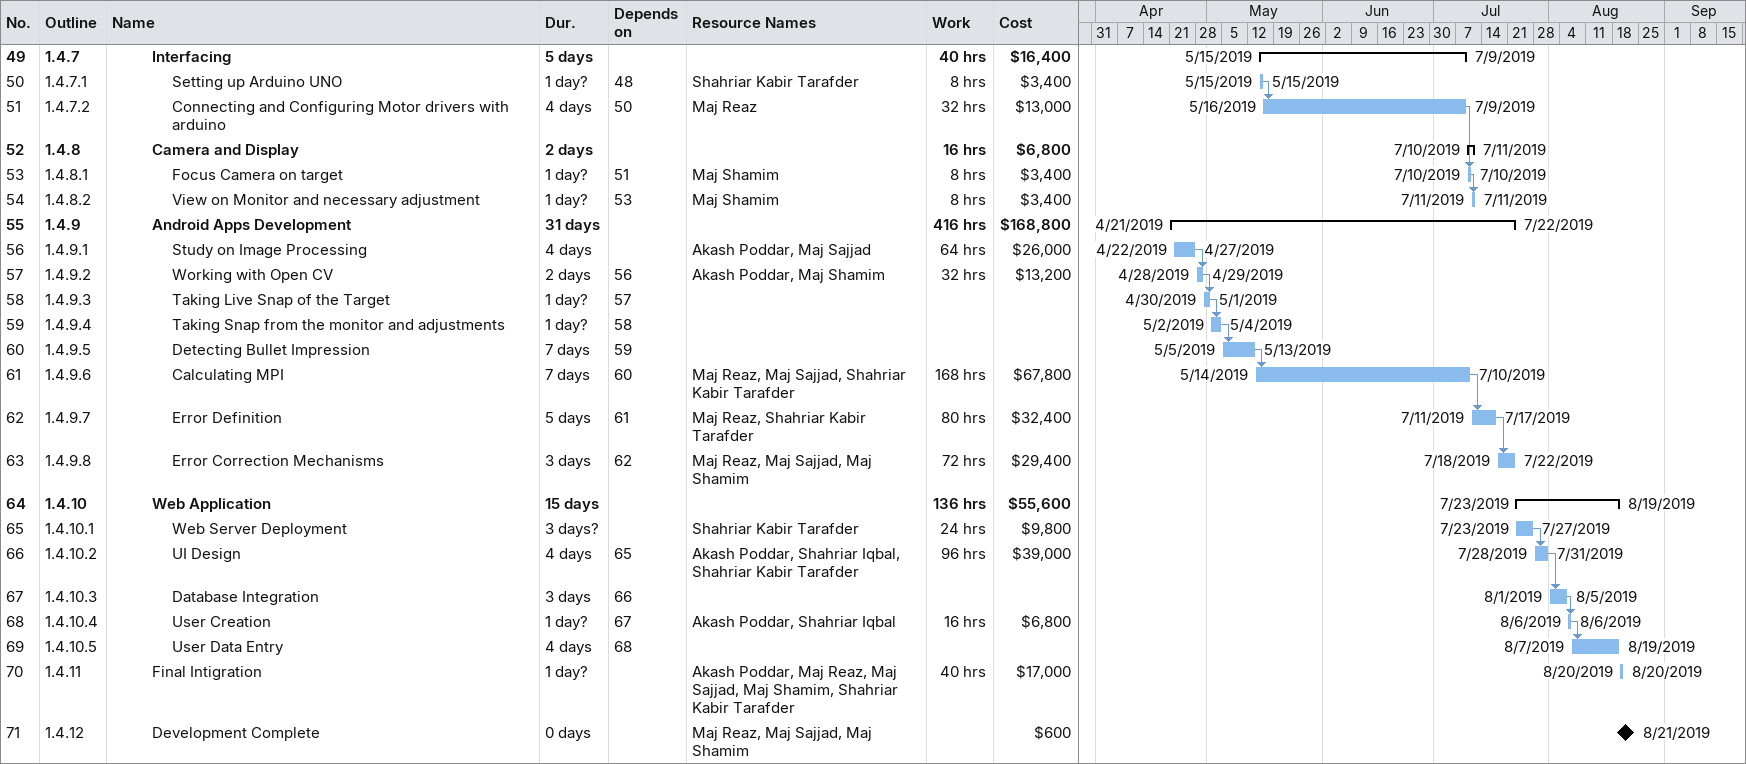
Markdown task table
| ID | WBS | Task | Duration | Start | Finish | Predecessors | Resources | Work (h) | Cost ($) |
|---|---|---|---|---|---|---|---|---|---|
| 49 | 1.4.7 | **Interfacing** | 5d | 2019-05-15 | 2019-07-09 |  |  | 40 | 16400 |
| 50 | 1.4.7.1 | Setting up Arduino UNO | 1d? | 2019-05-15 | 2019-05-15 | 48 | Shahriar Kabir Tarafder | 8 | 3400 |
| 51 | 1.4.7.2 | Connecting and Configuring Motor drivers with arduino | 4d | 2019-05-16 | 2019-07-09 | 50 | Maj Reaz | 32 | 13000 |
| 52 | 1.4.8 | **Camera and Display** | 2d | 2019-07-10 | 2019-07-11 |  |  | 16 | 6800 |
| 53 | 1.4.8.1 | Focus Camera on target | 1d? | 2019-07-10 | 2019-07-10 | 51 | Maj Shamim | 8 | 3400 |
| 54 | 1.4.8.2 | View on Monitor and necessary adjustment | 1d? | 2019-07-11 | 2019-07-11 | 53 | Maj Shamim | 8 | 3400 |
| 55 | 1.4.9 | **Android Apps Development** | 31d | 2019-04-21 | 2019-07-22 |  |  | 416 | 168800 |
| 56 | 1.4.9.1 | Study on Image Processing | 4d | 2019-04-22 | 2019-04-27 |  | Akash Poddar, Maj Sajjad | 64 | 26000 |
| 57 | 1.4.9.2 | Working with Open CV | 2d | 2019-04-28 | 2019-04-29 | 56 | Akash Poddar, Maj Shamim | 32 | 13200 |
| 58 | 1.4.9.3 | Taking Live Snap of the Target | 1d? | 2019-04-30 | 2019-05-01 | 57 |  |  |  |
| 59 | 1.4.9.4 | Taking Snap from the monitor and adjustments | 1d? | 2019-05-02 | 2019-05-04 | 58 |  |  |  |
| 60 | 1.4.9.5 | Detecting Bullet Impression | 7d | 2019-05-05 | 2019-05-13 | 59 |  |  |  |
| 61 | 1.4.9.6 | Calculating MPI | 7d | 2019-05-14 | 2019-07-10 | 60 | Maj Reaz, Maj Sajjad, Shahriar Kabir Tarafder | 168 | 67800 |
| 62 | 1.4.9.7 | Error Definition | 5d | 2019-07-11 | 2019-07-17 | 61 | Maj Reaz, Shahriar Kabir Tarafder | 80 | 32400 |
| 63 | 1.4.9.8 | Error Correction Mechanisms | 3d | 2019-07-18 | 2019-07-22 | 62 | Maj Reaz, Maj Sajjad, Maj Shamim | 72 | 29400 |
| 64 | 1.4.10 | **Web Application** | 15d | 2019-07-23 | 2019-08-19 |  |  | 136 | 55600 |
| 65 | 1.4.10.1 | Web Server Deployment | 3d? | 2019-07-23 | 2019-07-27 |  | Shahriar Kabir Tarafder | 24 | 9800 |
| 66 | 1.4.10.2 | UI Design | 4d | 2019-07-28 | 2019-07-31 | 65 | Akash Poddar, Shahriar Iqbal, Shahriar Kabir Tarafder | 96 | 39000 |
| 67 | 1.4.10.3 | Database Integration | 3d | 2019-08-01 | 2019-08-05 | 66 |  |  |  |
| 68 | 1.4.10.4 | User Creation | 1d? | 2019-08-06 | 2019-08-06 | 67 | Akash Poddar, Shahriar Iqbal | 16 | 6800 |
| 69 | 1.4.10.5 | User Data Entry | 4d | 2019-08-07 | 2019-08-19 | 68 |  |  |  |
| 70 | 1.4.11 | Final Intigration | 1d? | 2019-08-20 | 2019-08-20 |  | Akash Poddar, Maj Reaz, Maj Sajjad, Maj Shamim, Shahriar Kabir Tarafder | 40 | 17000 |
| 71 | 1.4.12 | Development Complete | 0d | 2019-08-21 | 2019-08-21 |  | Maj Reaz, Maj Sajjad, Maj Shamim |  | 600 |
